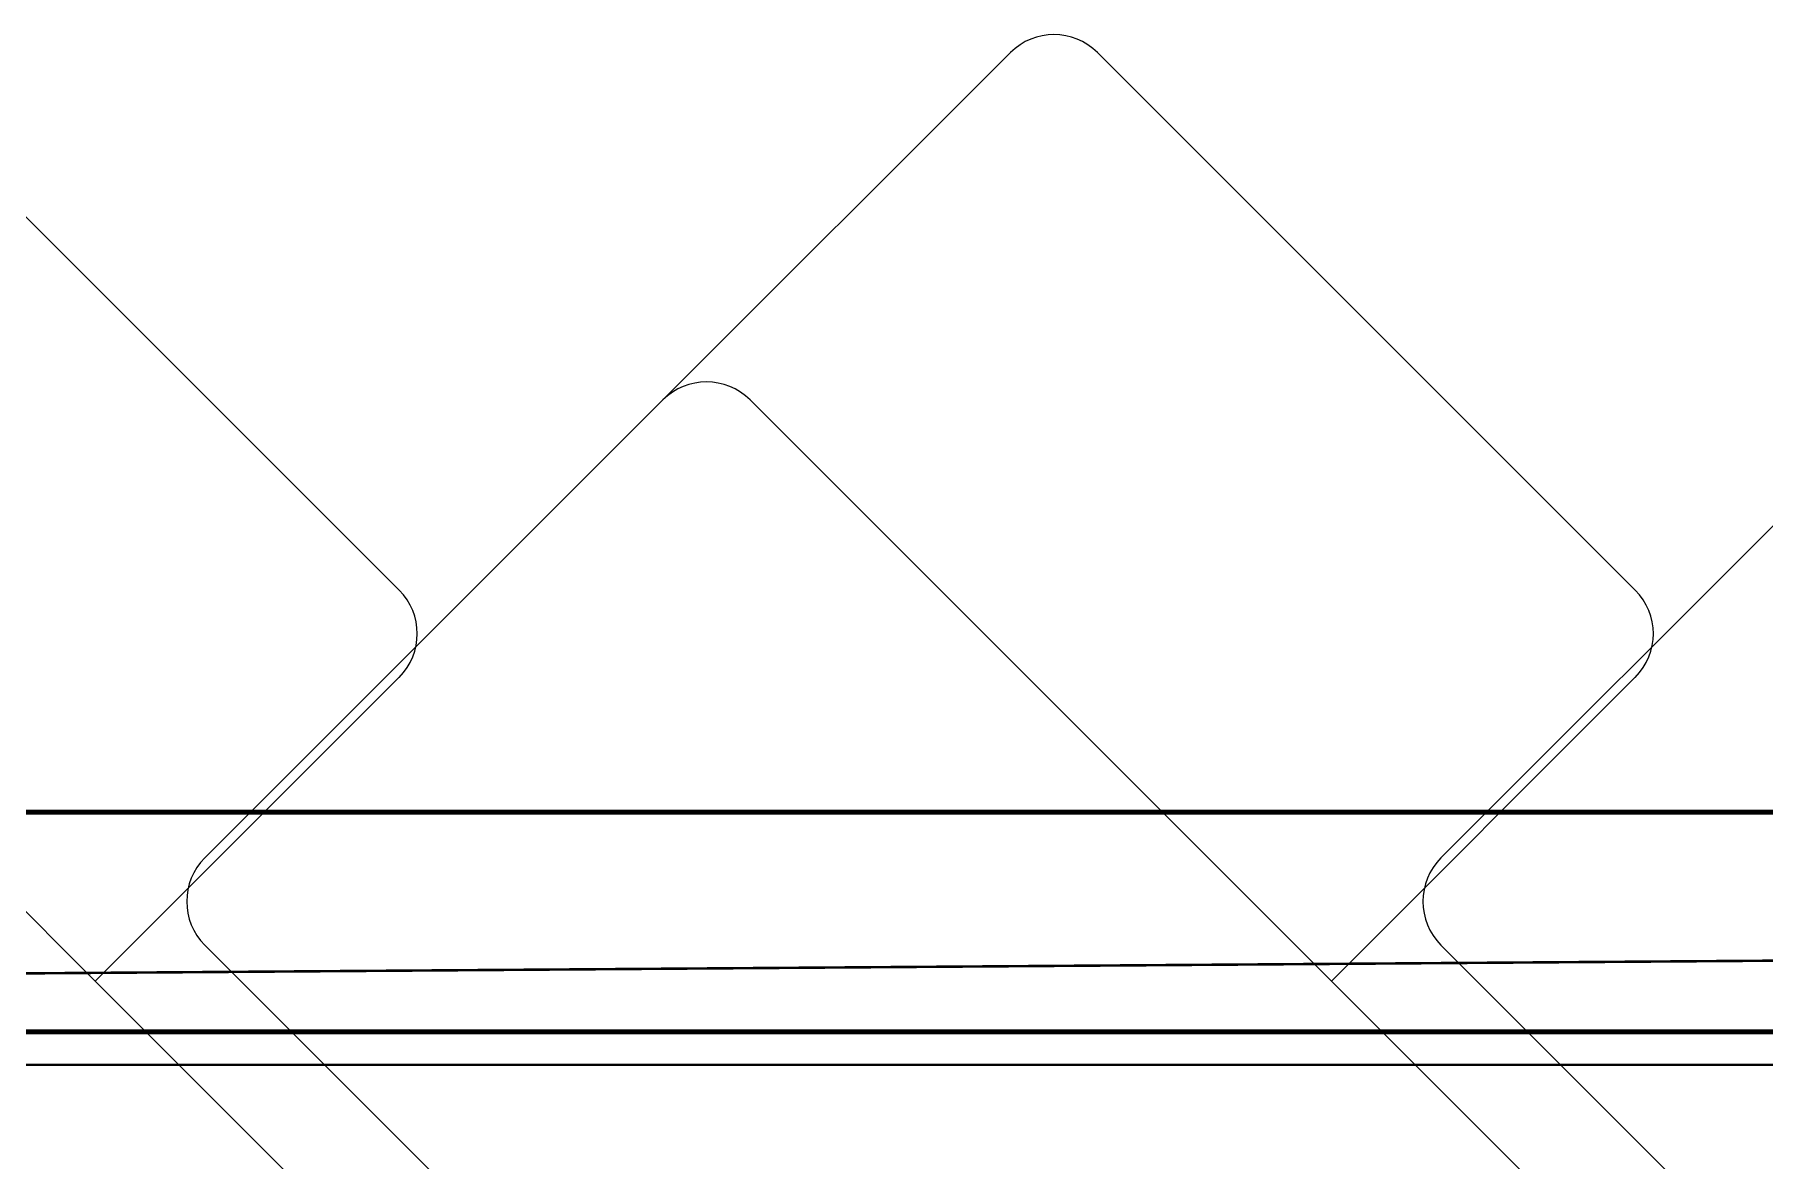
# Model space of a CAD drawing. Extents: x -76 to 580, y -41 to 95.
# Drawn here: x -16.1 to 73, y 37.2 to 95.2 of the extents above; entities that cross this region are included whole.
import ezdxf

# ---------------------------------------------------------------- set-up
doc = ezdxf.new("R2010")
doc.units = 0
for name, color, linetype in [('1', 22, 'CONTINUOUS'), ('16', 175, 'CONTINUOUS'), ('20', 7, 'CONTINUOUS'), ('47', 253, 'CONTINUOUS'), ('57', 253, 'CONTINUOUS')]:
    doc.layers.add(name, color=color, linetype=linetype)

msp = doc.modelspace()

# ---------------------------------------------------------------- linework, layer by layer
at = {"layer": '1', "const_width": 0.254}
msp.add_lwpolyline([(554.3717, 43.8406), (-56.5685, 43.8406)], dxfattribs=at)
at = {"layer": '16', "const_width": 0.254}
msp.add_lwpolyline([(560.0286, 55.1543), (-53.7401, 55.1543)], dxfattribs=at)
at = {"layer": '20', "const_width": 0.13}
msp.add_lwpolyline([(-56.042, 46.5673), (517.7866, 50.7383)], dxfattribs=at)
at = {"layer": '47', "const_width": 0.13}
msp.add_lwpolyline([(-51.8366, 42.1436), (508.6276, 42.1436)], dxfattribs=at)
at = {"layer": '57'}
for p, q in [((2.7047, 66.5918), (-24.9785, 94.275)), ((34.1709, 94.275), (16.2811, 76.3852)), ((66.3443, 66.5918), (38.6611, 94.275)), ((-12.9401, 46.4569), (-42.8683, 76.3852)), ((16.2811, 76.3852), (-7.3009, 52.8032)), ((50.6996, 46.4569), (20.7713, 76.3852)), ((79.9207, 76.3852), (56.3387, 52.8032)), ((2.7047, 62.1017), (-12.9401, 46.4569)), ((66.3443, 62.1017), (50.6996, 46.4569)), ((-7.3009, 48.3131), (60.0864, -19.0742)), ((56.3387, 48.3131), (123.726, -19.0742)), ((24.5189, 8.9979), (-12.9401, 46.4569)), ((88.1585, 8.9979), (50.6996, 46.4569))]:
    msp.add_line(p, q, dxfattribs=at)
for centre, start, end in [((36.416, 92.0299), 45, 135), ((18.5262, 74.1401), 45, 135), ((0.4596, 64.3467), 315, 45), ((64.0992, 64.3467), 315, 45), ((-5.0558, 50.5581), 135, 225), ((58.5838, 50.5581), 135, 225)]:
    msp.add_arc(centre, 3.175, start, end, dxfattribs=at)

doc.saveas('drawing.dxf')
